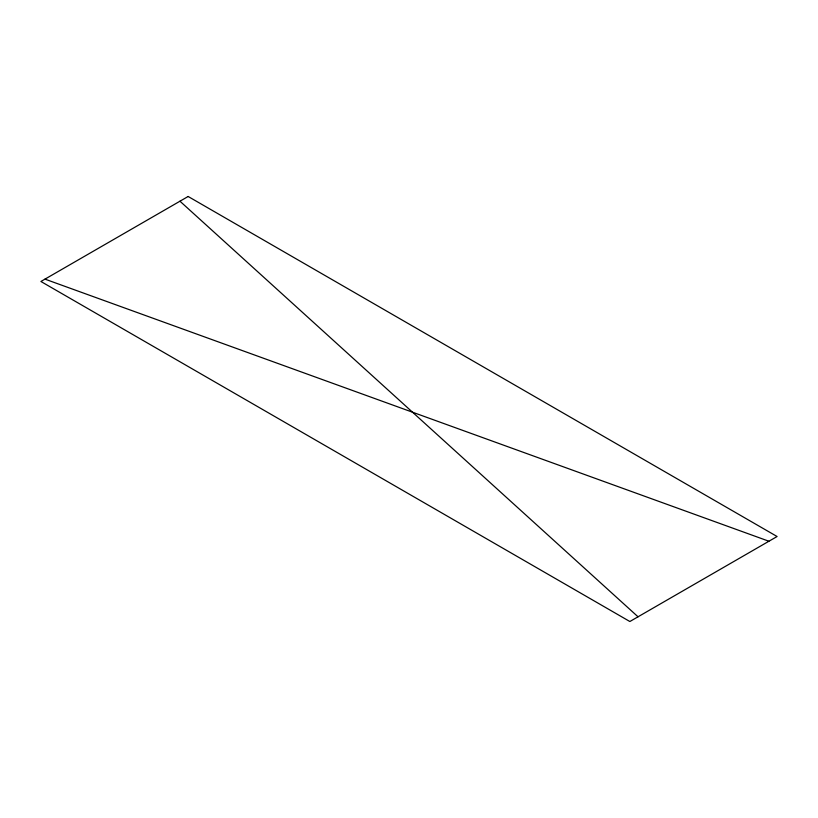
<?xml version="1.0" encoding="UTF-8"?>
<svg xmlns="http://www.w3.org/2000/svg" width="818" height="818" viewBox="0 0 818 818"><rect width="100%" height="100%" fill="white"/><g stroke="black" fill="none" stroke-linecap="round" stroke-linejoin="round"><path stroke-width="1.23" d="M44.99 279.132L768.92 541.24M179.96 201.208L638.04 616.803M188.14 196.484L40.9 281.484L629.86 621.516L777.1 536.516L188.14 196.484"/></g></svg>
